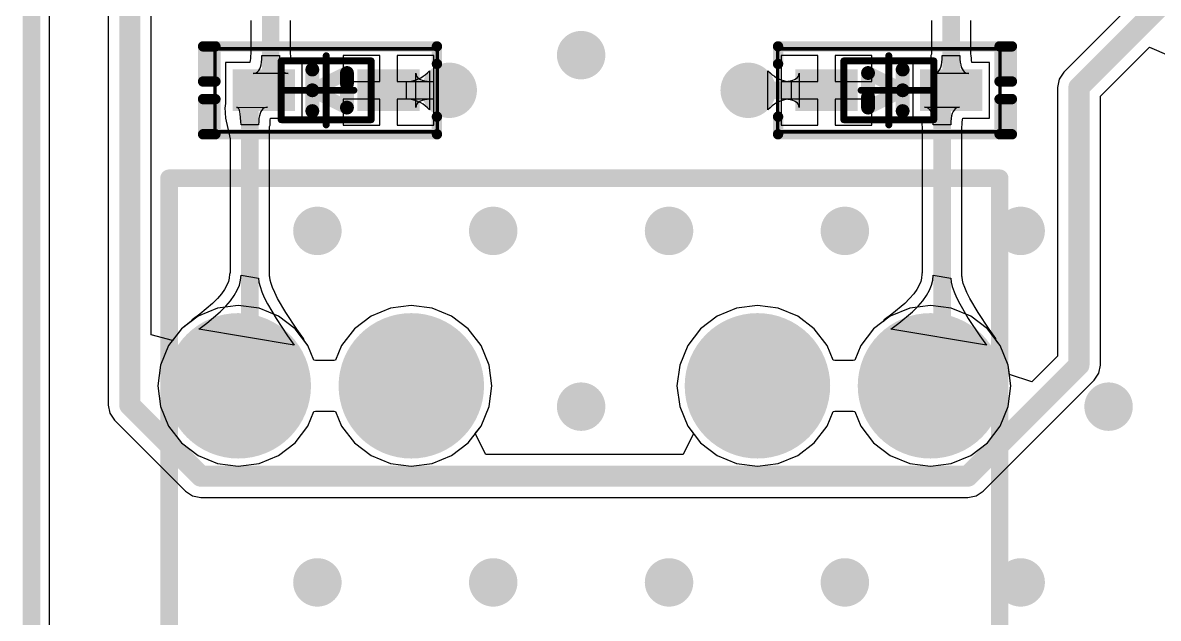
# Model space of a CAD drawing. Header units: millimetres. Extents: x 5.78 to 6.87, y 0.85 to 2.46.
# Drawn here: x 5.782 to 6.428, y 1.18 to 1.518 of the extents above; entities that cross this region are included whole.
import ezdxf

# ---------------------------------------------------------------- set-up
doc = ezdxf.new("R2010")
doc.units = ezdxf.units.MM
doc.header["$MEASUREMENT"] = 0
for name, color, linetype in [('BottomLayer', 5, 'Continuous'), ('BottomSolder', 6, 'Continuous'), ('Mechanical1', 6, 'Continuous'), ('Mechanical13', 56, 'Continuous'), ('Mechanical15', 56, 'Continuous'), ('MultiLayer', 9, 'Continuous'), ('PadHoleLayer', 156, 'Continuous'), ('TopLayer', 1, 'Continuous'), ('TopOverlay', 2, 'Continuous'), ('TopPaste', 8, 'Continuous'), ('TopSolder', 216, 'Continuous'), ('ViaHoleLayer', 16, 'Continuous')]:
    doc.layers.add(name, color=color, linetype=linetype)

# ---------------------------------------------------------------- blocks, each defined once
blk = doc.blocks.new('7EF2B92C_0FC9_4C85_B662_5CEC65BFCCC4_44')
at = {"layer": 'BottomLayer', "const_width": 0.03937}
for points in [[(0.17717, 0.19685, 1), (0.21654, 0.19685, 1)], [(0.17717, 0.09843, 1), (0.21654, 0.09843, 1)], [(-0.01969, 0, 1), (0.01969, 0, 1)], [(0.17717, -0.09843, 1), (0.21654, -0.09843, 1)], [(0.17717, -0.19685, 1), (0.21654, -0.19685, 1)]]:
    blk.add_lwpolyline(points, format="xyb", close=True, dxfattribs=at)
at = {"layer": 'BottomSolder'}
for points, const_width in [([(0.17617, 0.19685, 1), (0.21754, 0.19685, 1)], 0.04137), ([(-0.001, 0.19685, 1), (0.001, 0.19685, 1)], 0.002), ([(0.17617, 0.09843, 1), (0.21754, 0.09843, 1)], 0.04137), ([(-0.02068, 0, 1), (0.02068, 0, 1)], 0.04137), ([(0.17617, -0.09843, 1), (0.21754, -0.09843, 1)], 0.04137), ([(0.17617, -0.19685, 1), (0.21754, -0.19685, 1)], 0.04137), ([(-0.001, -0.19685, 1), (0.001, -0.19685, 1)], 0.002)]:
    blk.add_lwpolyline(points, format="xyb", close=True, dxfattribs=dict(at, const_width=const_width))
at = {"layer": 'Mechanical15', "const_width": 0.00394}
for points in [[(0, 0.01969), (0, -0.01969)], [(-0.01969, 0), (0.01969, 0)]]:
    blk.add_lwpolyline(points, dxfattribs=at)
at = {"layer": 'Mechanical15', "const_width": 0.00197}
for points in [[(-0.00098, 0.01969, 1), (0.00098, 0.01969, 1)], [(-0.02067, 0, 1), (-0.0187, 0, 1)], [(0.0187, 0, 1), (0.02067, 0, 1)], [(-0.00098, -0.01969, 1), (0.00098, -0.01969, 1)]]:
    blk.add_lwpolyline(points, format="xyb", close=True, dxfattribs=at)
at = {"layer": 'MultiLayer', "const_width": 0.03937}
for points in [[(0.17717, 0.19685, 1), (0.21654, 0.19685, 1)], [(0.17717, 0.09843, 1), (0.21654, 0.09843, 1)], [(-0.01969, 0, 1), (0.01969, 0, 1)], [(0.17717, -0.09843, 1), (0.21654, -0.09843, 1)], [(0.17717, -0.19685, 1), (0.21654, -0.19685, 1)]]:
    blk.add_lwpolyline(points, format="xyb", close=True, dxfattribs=at)
at = {"layer": 'PadHoleLayer'}
for points, const_width in [([(-0.01476, 0.19685, 1), (0.01476, 0.19685, 1)], 0.02953), ([(0.18504, 0.19685, 1), (0.20866, 0.19685, 1)], 0.02362), ([(0.18504, 0.09843, 1), (0.20866, 0.09843, 1)], 0.02362), ([(-0.01181, 0, 1), (0.01181, 0, 1)], 0.02362), ([(0.18504, -0.09843, 1), (0.20866, -0.09843, 1)], 0.02362), ([(-0.01476, -0.19685, 1), (0.01476, -0.19685, 1)], 0.02953), ([(0.18504, -0.19685, 1), (0.20866, -0.19685, 1)], 0.02362)]:
    blk.add_lwpolyline(points, format="xyb", close=True, dxfattribs=dict(at, const_width=const_width))
at = {"layer": 'TopLayer', "const_width": 0.03937}
for points in [[(0.17717, 0.19685, 1), (0.21654, 0.19685, 1)], [(0.17717, 0.09843, 1), (0.21654, 0.09843, 1)], [(-0.01969, 0, 1), (0.01969, 0, 1)], [(0.17717, -0.09843, 1), (0.21654, -0.09843, 1)], [(0.17717, -0.19685, 1), (0.21654, -0.19685, 1)]]:
    blk.add_lwpolyline(points, format="xyb", close=True, dxfattribs=at)
at = {"layer": 'TopOverlay', "const_width": 0.01}
for points in [[(-0.11811, 0.23622), (0.31496, 0.23622)], [(-0.11811, 0.23622), (-0.11811, -0.23622)], [(0.31496, 0.23622), (0.31496, -0.23622)], [(-0.25591, 0.1378), (-0.25591, -0.1378)], [(-0.25591, 0.1378), (-0.11811, 0.1378)], [(-0.25591, -0.1378), (-0.11811, -0.1378)], [(-0.11811, -0.1378), (-0.11811, -0.23622)], [(-0.11811, -0.23622), (0.31496, -0.23622)]]:
    blk.add_lwpolyline(points, dxfattribs=at)
at = {"layer": 'TopOverlay', "const_width": 0.005}
for points in [[(-0.12061, 0.23622, 1), (-0.11561, 0.23622, 1)], [(-0.12061, 0.23622, 1), (-0.11561, 0.23622, 1)], [(0.31246, 0.23622, 1), (0.31746, 0.23622, 1)], [(0.31246, 0.23622, 1), (0.31746, 0.23622, 1)], [(-0.25841, 0.1378, 1), (-0.25341, 0.1378, 1)], [(-0.25841, 0.1378, 1), (-0.25341, 0.1378, 1)], [(-0.12061, 0.1378, 1), (-0.11561, 0.1378, 1)], [(-0.25841, -0.1378, 1), (-0.25341, -0.1378, 1)], [(-0.25841, -0.1378, 1), (-0.25341, -0.1378, 1)], [(-0.12061, -0.1378, 1), (-0.11561, -0.1378, 1)], [(-0.12061, -0.1378, 1), (-0.11561, -0.1378, 1)], [(-0.12061, -0.23622, 1), (-0.11561, -0.23622, 1)], [(-0.12061, -0.23622, 1), (-0.11561, -0.23622, 1)], [(-0.12061, -0.23622, 1), (-0.11561, -0.23622, 1)], [(0.31246, -0.23622, 1), (0.31746, -0.23622, 1)], [(0.31246, -0.23622, 1), (0.31746, -0.23622, 1)]]:
    blk.add_lwpolyline(points, format="xyb", close=True, dxfattribs=at)
at = {"layer": 'TopSolder'}
for points, const_width in [([(0.17617, 0.19685, 1), (0.21754, 0.19685, 1)], 0.04137), ([(-0.001, 0.19685, 1), (0.001, 0.19685, 1)], 0.002), ([(0.17617, 0.09843, 1), (0.21754, 0.09843, 1)], 0.04137), ([(-0.02068, 0, 1), (0.02068, 0, 1)], 0.04137), ([(0.17617, -0.09843, 1), (0.21754, -0.09843, 1)], 0.04137), ([(0.17617, -0.19685, 1), (0.21754, -0.19685, 1)], 0.04137), ([(-0.001, -0.19685, 1), (0.001, -0.19685, 1)], 0.002)]:
    blk.add_lwpolyline(points, format="xyb", close=True, dxfattribs=dict(at, const_width=const_width))
blk = doc.blocks.new('SOD523F_75')
at = {"layer": 'Mechanical13', "const_width": 0.00394}
for points in [[(0.02559, 0.01673), (-0.02559, 0.01673)], [(-0.02559, 0.01673), (-0.02559, -0.01673)], [(0.02559, 0.01673), (0.02559, -0.01673)], [(0.02559, -0.01673), (-0.02559, -0.01673)]]:
    blk.add_lwpolyline(points, dxfattribs=at)
at = {"layer": 'Mechanical13', "const_width": 0.00197}
for points in [[(-0.02657, 0.01673, 1), (-0.02461, 0.01673, 1)], [(-0.02657, 0.01673, 1), (-0.02461, 0.01673, 1)], [(0.02461, 0.01673, 1), (0.02657, 0.01673, 1)], [(0.02461, 0.01673, 1), (0.02657, 0.01673, 1)], [(-0.02657, -0.01673, 1), (-0.02461, -0.01673, 1)], [(-0.02657, -0.01673, 1), (-0.02461, -0.01673, 1)], [(0.02461, -0.01673, 1), (0.02657, -0.01673, 1)], [(0.02461, -0.01673, 1), (0.02657, -0.01673, 1)]]:
    blk.add_lwpolyline(points, format="xyb", close=True, dxfattribs=at)
at = {"layer": 'Mechanical15'}
for points, const_width in [([(0.06323, 0.02362), (-0.06323, 0.02362)], 0.00197), ([(-0.06323, 0.02362), (-0.06323, -0.02362)], 0.00197), ([(0, 0.01968), (0, -0.01969)], 0.00394), ([(0.06323, 0.02362), (0.06323, -0.02362)], 0.00197), ([(0.02362, 0), (-0.01575, 0)], 0.00394), ([(0.06323, -0.02362), (-0.06323, -0.02362)], 0.00197)]:
    blk.add_lwpolyline(points, dxfattribs=dict(at, const_width=const_width))
for points, const_width in [([(-0.06372, 0.02362, 1), (-0.06274, 0.02362, 1)], 0.000984), ([(-0.06372, 0.02362, 1), (-0.06274, 0.02362, 1)], 0.000984), ([(-0.00098, 0.01968, 1), (0.00098, 0.01968, 1)], 0.00197), ([(0.06274, 0.02362, 1), (0.06372, 0.02362, 1)], 0.000984), ([(0.06274, 0.02362, 1), (0.06372, 0.02362, 1)], 0.000984), ([(-0.01673, 0, 1), (-0.01476, 0, 1)], 0.00197), ([(0.02264, 0, 1), (0.02461, 0, 1)], 0.00197), ([(-0.00098, -0.01969, 1), (0.00098, -0.01969, 1)], 0.00197), ([(-0.06372, -0.02362, 1), (-0.06274, -0.02362, 1)], 0.000984), ([(-0.06372, -0.02362, 1), (-0.06274, -0.02362, 1)], 0.000984), ([(0.06274, -0.02362, 1), (0.06372, -0.02362, 1)], 0.000984), ([(0.06274, -0.02362, 1), (0.06372, -0.02362, 1)], 0.000984)]:
    blk.add_lwpolyline(points, format="xyb", close=True, dxfattribs=dict(at, const_width=const_width))
at = {"layer": 'TopLayer'}
for points in [[(-0.01969, -0.00984), (-0.01969, 0.00984), (-0.05118, -0.00984), (-0.05118, 0.00984)], [(0.05118, -0.00984), (0.05118, 0.00984), (0.01969, -0.00984), (0.01969, 0.00984)]]:
    blk.add_solid(points, dxfattribs=at)
at = {"layer": 'TopOverlay'}
for points, const_width in [([(-0.06299, 0.025), (-0.06299, 0.015)], 0.00591), ([(0.065, 0.025), (-0.06299, 0.025)], 0.00591), ([(0.06299, 0.025), (0.06299, 0.005)], 0.00591), ([(0.07, 0.025), (0.06299, 0.025)], 0.00591), ([(0.07, 0.025), (0.07, 0.005)], 0.00591), ([(0.00787, 0), (-0.01181, 0.00984)], 0.00787), ([(-0.01181, 0.00984), (-0.01181, -0.00394)], 0.00787), ([(0.00787, 0.01181), (0.00787, -0.01181)], 0.00787), ([(0.07, 0.005), (0.06299, 0.005)], 0.00591), ([(0.00787, 0), (-0.01181, -0.00984)], 0.00787), ([(-0.01181, -0.00394), (-0.01181, -0.00984)], 0.00787), ([(0.07, -0.005), (0.06299, -0.005)], 0.00591), ([(0.06299, -0.005), (0.06299, -0.025)], 0.00591), ([(0.07, -0.005), (0.07, -0.025)], 0.00591), ([(-0.06299, -0.015), (-0.06299, -0.025)], 0.00591), ([(0.065, -0.025), (-0.06299, -0.025)], 0.00591), ([(0.07, -0.025), (0.06299, -0.025)], 0.00591)]:
    blk.add_lwpolyline(points, dxfattribs=dict(at, const_width=const_width))
for points, const_width in [([(-0.06447, 0.025, 1), (-0.06152, 0.025, 1)], 0.00295), ([(-0.06447, 0.025, 1), (-0.06152, 0.025, 1)], 0.00295), ([(0.06152, 0.025, 1), (0.06447, 0.025, 1)], 0.00295), ([(0.06152, 0.025, 1), (0.06447, 0.025, 1)], 0.00295), ([(0.06352, 0.025, 1), (0.06648, 0.025, 1)], 0.00295), ([(0.06852, 0.025, 1), (0.07148, 0.025, 1)], 0.00295), ([(0.06852, 0.025, 1), (0.07148, 0.025, 1)], 0.00295), ([(-0.06447, 0.015, 1), (-0.06152, 0.015, 1)], 0.00295), ([(-0.01378, 0.00984, 1), (-0.00984, 0.00984, 1)], 0.00394), ([(-0.01378, 0.00984, 1), (-0.00984, 0.00984, 1)], 0.00394), ([(0.00591, 0.01181, 1), (0.00984, 0.01181, 1)], 0.00394), ([(0.06152, 0.005, 1), (0.06447, 0.005, 1)], 0.00295), ([(0.06152, 0.005, 1), (0.06447, 0.005, 1)], 0.00295), ([(0.06852, 0.005, 1), (0.07148, 0.005, 1)], 0.00295), ([(0.06852, 0.005, 1), (0.07148, 0.005, 1)], 0.00295), ([(0.00591, 0, 1), (0.00984, 0, 1)], 0.00394), ([(0.00591, 0, 1), (0.00984, 0, 1)], 0.00394), ([(-0.01378, -0.00394, 1), (-0.00984, -0.00394, 1)], 0.00394), ([(-0.01378, -0.00394, 1), (-0.00984, -0.00394, 1)], 0.00394), ([(-0.01378, -0.00984, 1), (-0.00984, -0.00984, 1)], 0.00394), ([(-0.01378, -0.00984, 1), (-0.00984, -0.00984, 1)], 0.00394), ([(0.06152, -0.005, 1), (0.06447, -0.005, 1)], 0.00295), ([(0.06152, -0.005, 1), (0.06447, -0.005, 1)], 0.00295), ([(0.06852, -0.005, 1), (0.07148, -0.005, 1)], 0.00295), ([(0.06852, -0.005, 1), (0.07148, -0.005, 1)], 0.00295), ([(-0.06447, -0.015, 1), (-0.06152, -0.015, 1)], 0.00295), ([(0.00591, -0.01181, 1), (0.00984, -0.01181, 1)], 0.00394), ([(-0.06447, -0.025, 1), (-0.06152, -0.025, 1)], 0.00295), ([(-0.06447, -0.025, 1), (-0.06152, -0.025, 1)], 0.00295), ([(0.06152, -0.025, 1), (0.06447, -0.025, 1)], 0.00295), ([(0.06152, -0.025, 1), (0.06447, -0.025, 1)], 0.00295), ([(0.06352, -0.025, 1), (0.06648, -0.025, 1)], 0.00295), ([(0.06852, -0.025, 1), (0.07148, -0.025, 1)], 0.00295), ([(0.06852, -0.025, 1), (0.07148, -0.025, 1)], 0.00295)]:
    blk.add_lwpolyline(points, format="xyb", close=True, dxfattribs=dict(at, const_width=const_width))
for points in [[(0.06299, 0.005), (0.07, 0.005), (0.06299, 0.025), (0.07, 0.025)], [(0.06299, -0.02362), (0.07087, -0.02362), (0.06299, -0.005), (0.07087, -0.005)]]:
    blk.add_solid(points, dxfattribs=at)
at = {"layer": 'TopPaste'}
for points in [[(-0.01969, -0.00984), (-0.01969, 0.00984), (-0.05118, -0.00984), (-0.05118, 0.00984)], [(0.05118, -0.00984), (0.05118, 0.00984), (0.01969, -0.00984), (0.01969, 0.00984)]]:
    blk.add_solid(points, dxfattribs=at)
at = {"layer": 'TopSolder'}
for points in [[(-0.01769, -0.01184), (-0.01769, 0.01184), (-0.05318, -0.01184), (-0.05318, 0.01184)], [(0.05318, -0.01184), (0.05318, 0.01184), (0.01769, -0.01184), (0.01769, 0.01184)]]:
    blk.add_solid(points, dxfattribs=at)
blk = doc.blocks.new('SOD523F_76')
at = {"layer": 'Mechanical13', "const_width": 0.00394}
for points in [[(-0.02559, 0.01673), (0.02559, 0.01673)], [(-0.02559, -0.01673), (-0.02559, 0.01673)], [(0.02559, -0.01673), (0.02559, 0.01673)], [(-0.02559, -0.01673), (0.02559, -0.01673)]]:
    blk.add_lwpolyline(points, dxfattribs=at)
at = {"layer": 'Mechanical13', "const_width": 0.00197}
for points in [[(-0.02657, 0.01673, 1), (-0.02461, 0.01673, 1)], [(-0.02657, 0.01673, 1), (-0.02461, 0.01673, 1)], [(0.02461, 0.01673, 1), (0.02657, 0.01673, 1)], [(0.02461, 0.01673, 1), (0.02657, 0.01673, 1)], [(-0.02657, -0.01673, 1), (-0.02461, -0.01673, 1)], [(-0.02657, -0.01673, 1), (-0.02461, -0.01673, 1)], [(0.02461, -0.01673, 1), (0.02657, -0.01673, 1)], [(0.02461, -0.01673, 1), (0.02657, -0.01673, 1)]]:
    blk.add_lwpolyline(points, format="xyb", close=True, dxfattribs=at)
at = {"layer": 'Mechanical15'}
for points, const_width in [([(-0.06323, 0.02362), (0.06323, 0.02362)], 0.00197), ([(-0.06323, -0.02362), (-0.06323, 0.02362)], 0.00197), ([(0, -0.01968), (0, 0.01969)], 0.00394), ([(0.06323, -0.02362), (0.06323, 0.02362)], 0.00197), ([(-0.01575, 0), (0.02362, 0)], 0.00394), ([(-0.06323, -0.02362), (0.06323, -0.02362)], 0.00197)]:
    blk.add_lwpolyline(points, dxfattribs=dict(at, const_width=const_width))
for points, const_width in [([(-0.06372, 0.02362, 1), (-0.06274, 0.02362, 1)], 0.000984), ([(-0.06372, 0.02362, 1), (-0.06274, 0.02362, 1)], 0.000984), ([(-0.00098, 0.01969, 1), (0.00098, 0.01969, 1)], 0.00197), ([(0.06274, 0.02362, 1), (0.06372, 0.02362, 1)], 0.000984), ([(0.06274, 0.02362, 1), (0.06372, 0.02362, 1)], 0.000984), ([(-0.01673, 0, 1), (-0.01476, 0, 1)], 0.00197), ([(0.02264, 0, 1), (0.02461, 0, 1)], 0.00197), ([(-0.00098, -0.01968, 1), (0.00098, -0.01968, 1)], 0.00197), ([(-0.06372, -0.02362, 1), (-0.06274, -0.02362, 1)], 0.000984), ([(-0.06372, -0.02362, 1), (-0.06274, -0.02362, 1)], 0.000984), ([(0.06274, -0.02362, 1), (0.06372, -0.02362, 1)], 0.000984), ([(0.06274, -0.02362, 1), (0.06372, -0.02362, 1)], 0.000984)]:
    blk.add_lwpolyline(points, format="xyb", close=True, dxfattribs=dict(at, const_width=const_width))
at = {"layer": 'TopLayer'}
for points in [[(-0.01969, -0.00984), (-0.01969, 0.00984), (-0.05118, -0.00984), (-0.05118, 0.00984)], [(0.05118, -0.00984), (0.05118, 0.00984), (0.01969, -0.00984), (0.01969, 0.00984)]]:
    blk.add_solid(points, dxfattribs=at)
at = {"layer": 'TopOverlay'}
for points, const_width in [([(-0.06299, 0.015), (-0.06299, 0.025)], 0.00591), ([(-0.06299, 0.025), (0.065, 0.025)], 0.00591), ([(0.06299, 0.005), (0.06299, 0.025)], 0.00591), ([(0.06299, 0.025), (0.07, 0.025)], 0.00591), ([(0.07, 0.005), (0.07, 0.025)], 0.00591), ([(-0.01181, 0.00984), (0.00787, 0)], 0.00787), ([(-0.01181, -0.00394), (-0.01181, 0.00984)], 0.00787), ([(0.00787, -0.01181), (0.00787, 0.01181)], 0.00787), ([(0.06299, 0.005), (0.07, 0.005)], 0.00591), ([(-0.01181, -0.00984), (0.00787, 0)], 0.00787), ([(-0.01181, -0.00984), (-0.01181, -0.00394)], 0.00787), ([(0.06299, -0.005), (0.07, -0.005)], 0.00591), ([(0.06299, -0.025), (0.06299, -0.005)], 0.00591), ([(0.07, -0.025), (0.07, -0.005)], 0.00591), ([(-0.06299, -0.025), (-0.06299, -0.015)], 0.00591), ([(-0.06299, -0.025), (0.065, -0.025)], 0.00591), ([(0.06299, -0.025), (0.07, -0.025)], 0.00591)]:
    blk.add_lwpolyline(points, dxfattribs=dict(at, const_width=const_width))
for points, const_width in [([(-0.06447, 0.025, 1), (-0.06152, 0.025, 1)], 0.00295), ([(-0.06447, 0.025, 1), (-0.06152, 0.025, 1)], 0.00295), ([(0.06152, 0.025, 1), (0.06447, 0.025, 1)], 0.00295), ([(0.06152, 0.025, 1), (0.06447, 0.025, 1)], 0.00295), ([(0.06352, 0.025, 1), (0.06648, 0.025, 1)], 0.00295), ([(0.06852, 0.025, 1), (0.07148, 0.025, 1)], 0.00295), ([(0.06852, 0.025, 1), (0.07148, 0.025, 1)], 0.00295), ([(-0.06447, 0.015, 1), (-0.06152, 0.015, 1)], 0.00295), ([(-0.01378, 0.00984, 1), (-0.00984, 0.00984, 1)], 0.00394), ([(-0.01378, 0.00984, 1), (-0.00984, 0.00984, 1)], 0.00394), ([(0.00591, 0.01181, 1), (0.00984, 0.01181, 1)], 0.00394), ([(0.06152, 0.005, 1), (0.06447, 0.005, 1)], 0.00295), ([(0.06152, 0.005, 1), (0.06447, 0.005, 1)], 0.00295), ([(0.06852, 0.005, 1), (0.07148, 0.005, 1)], 0.00295), ([(0.06852, 0.005, 1), (0.07148, 0.005, 1)], 0.00295), ([(-0.01378, -0.00394, 1), (-0.00984, -0.00394, 1)], 0.00394), ([(-0.01378, -0.00394, 1), (-0.00984, -0.00394, 1)], 0.00394), ([(0.00591, 0, 1), (0.00984, 0, 1)], 0.00394), ([(0.00591, 0, 1), (0.00984, 0, 1)], 0.00394), ([(-0.01378, -0.00984, 1), (-0.00984, -0.00984, 1)], 0.00394), ([(-0.01378, -0.00984, 1), (-0.00984, -0.00984, 1)], 0.00394), ([(0.06152, -0.005, 1), (0.06447, -0.005, 1)], 0.00295), ([(0.06152, -0.005, 1), (0.06447, -0.005, 1)], 0.00295), ([(0.06852, -0.005, 1), (0.07148, -0.005, 1)], 0.00295), ([(0.06852, -0.005, 1), (0.07148, -0.005, 1)], 0.00295), ([(-0.06447, -0.015, 1), (-0.06152, -0.015, 1)], 0.00295), ([(0.00591, -0.01181, 1), (0.00984, -0.01181, 1)], 0.00394), ([(-0.06447, -0.025, 1), (-0.06152, -0.025, 1)], 0.00295), ([(-0.06447, -0.025, 1), (-0.06152, -0.025, 1)], 0.00295), ([(0.06152, -0.025, 1), (0.06447, -0.025, 1)], 0.00295), ([(0.06152, -0.025, 1), (0.06447, -0.025, 1)], 0.00295), ([(0.06352, -0.025, 1), (0.06648, -0.025, 1)], 0.00295), ([(0.06852, -0.025, 1), (0.07148, -0.025, 1)], 0.00295), ([(0.06852, -0.025, 1), (0.07148, -0.025, 1)], 0.00295)]:
    blk.add_lwpolyline(points, format="xyb", close=True, dxfattribs=dict(at, const_width=const_width))
for points in [[(0.06299, 0.005), (0.07, 0.005), (0.06299, 0.025), (0.07, 0.025)], [(0.06299, -0.02362), (0.07087, -0.02362), (0.06299, -0.005), (0.07087, -0.005)]]:
    blk.add_solid(points, dxfattribs=at)
at = {"layer": 'TopPaste'}
for points in [[(-0.01969, -0.00984), (-0.01969, 0.00984), (-0.05118, -0.00984), (-0.05118, 0.00984)], [(0.05118, -0.00984), (0.05118, 0.00984), (0.01969, -0.00984), (0.01969, 0.00984)]]:
    blk.add_solid(points, dxfattribs=at)
at = {"layer": 'TopSolder'}
for points in [[(-0.01769, -0.01184), (-0.01769, 0.01184), (-0.05318, -0.01184), (-0.05318, 0.01184)], [(0.05318, -0.01184), (0.05318, 0.01184), (0.01769, -0.01184), (0.01769, 0.01184)]]:
    blk.add_solid(points, dxfattribs=at)

msp = doc.modelspace()

# ---------------------------------------------------------------- linework, layer by layer
at = {"layer": 'BottomLayer'}
for p, q in [((5.7976, 1.03382), (5.7976, 2.43075)), ((5.905, 1.35761), (5.89316, 1.35605)), ((5.91684, 1.35605), (5.905, 1.35761)), ((6.00343, 1.35761), (5.99158, 1.35605)), ((6.01527, 1.35605), (6.00343, 1.35761)), ((6.20028, 1.35761), (6.18843, 1.35605)), ((6.21212, 1.35605), (6.20028, 1.35761)), ((6.2987, 1.35761), (6.28686, 1.35605)), ((6.31054, 1.35605), (6.2987, 1.35761)), ((5.88212, 1.35148), (5.87264, 1.34421)), ((5.89316, 1.35605), (5.88212, 1.35148)), ((5.92788, 1.35148), (5.91684, 1.35605)), ((5.93736, 1.34421), (5.92788, 1.35148)), ((5.98054, 1.35148), (5.97107, 1.34421)), ((5.99158, 1.35605), (5.98054, 1.35148)), ((6.02631, 1.35148), (6.01527, 1.35605)), ((6.03578, 1.34421), (6.02631, 1.35148)), ((6.17739, 1.35148), (6.16792, 1.34421)), ((6.18843, 1.35605), (6.17739, 1.35148)), ((6.22316, 1.35148), (6.21212, 1.35605)), ((6.23263, 1.34421), (6.22316, 1.35148)), ((6.27582, 1.35148), (6.26634, 1.34421)), ((6.28686, 1.35605), (6.27582, 1.35148)), ((6.32158, 1.35148), (6.31054, 1.35605)), ((6.33106, 1.34421), (6.32158, 1.35148)), ((5.87264, 1.34421), (5.86537, 1.33473)), ((5.94463, 1.33473), (5.93736, 1.34421)), ((5.97107, 1.34421), (5.96379, 1.33473)), ((6.04306, 1.33473), (6.03578, 1.34421)), ((6.16792, 1.34421), (6.16064, 1.33473)), ((6.23991, 1.33473), (6.23263, 1.34421)), ((6.26634, 1.34421), (6.25907, 1.33473)), ((6.33833, 1.33473), (6.33106, 1.34421)), ((5.86537, 1.33473), (5.8608, 1.32369)), ((5.94804, 1.3265), (5.94463, 1.33473)), ((5.96379, 1.33473), (5.96038, 1.3265)), ((6.04763, 1.32369), (6.04306, 1.33473)), ((6.16064, 1.33473), (6.15607, 1.32369)), ((6.24332, 1.3265), (6.23991, 1.33473)), ((6.25907, 1.33473), (6.25566, 1.3265)), ((6.3429, 1.32369), (6.33833, 1.33473)), ((5.94896, 1.32627), (5.94804, 1.3265)), ((5.95946, 1.32627), (5.94896, 1.32627)), ((5.96038, 1.3265), (5.95946, 1.32627)), ((6.24424, 1.32627), (6.24332, 1.3265)), ((6.25474, 1.32627), (6.24424, 1.32627)), ((6.25566, 1.3265), (6.25474, 1.32627)), ((5.8608, 1.32369), (5.85924, 1.31185)), ((6.04919, 1.31185), (6.04763, 1.32369)), ((6.15607, 1.32369), (6.15451, 1.31185)), ((6.34446, 1.31185), (6.3429, 1.32369)), ((5.85924, 1.31185), (5.8608, 1.30001)), ((6.04763, 1.30001), (6.04919, 1.31185)), ((6.15451, 1.31185), (6.15607, 1.30001)), ((6.3429, 1.30001), (6.34446, 1.31185)), ((5.8608, 1.30001), (5.86537, 1.28897)), ((6.04306, 1.28897), (6.04763, 1.30001)), ((6.15607, 1.30001), (6.16064, 1.28897)), ((6.33833, 1.28897), (6.3429, 1.30001)), ((5.94463, 1.28897), (5.94804, 1.2972)), ((5.94804, 1.2972), (5.94896, 1.29743)), ((5.94896, 1.29743), (5.95946, 1.29743)), ((5.95946, 1.29743), (5.96038, 1.2972)), ((5.96038, 1.2972), (5.96379, 1.28897)), ((6.23991, 1.28897), (6.24332, 1.2972)), ((6.24332, 1.2972), (6.24424, 1.29743)), ((6.24424, 1.29743), (6.25474, 1.29743)), ((6.25474, 1.29743), (6.25566, 1.2972)), ((6.25566, 1.2972), (6.25907, 1.28897)), ((5.86537, 1.28897), (5.87264, 1.27949)), ((5.93736, 1.27949), (5.94463, 1.28897)), ((5.96379, 1.28897), (5.97107, 1.27949)), ((6.03578, 1.27949), (6.04306, 1.28897)), ((6.16064, 1.28897), (6.16792, 1.27949)), ((6.23263, 1.27949), (6.23991, 1.28897)), ((6.25907, 1.28897), (6.26634, 1.27949)), ((6.33106, 1.27949), (6.33833, 1.28897)), ((5.87264, 1.27949), (5.88212, 1.27222)), ((5.92788, 1.27222), (5.93736, 1.27949)), ((5.97107, 1.27949), (5.98054, 1.27222)), ((6.02631, 1.27222), (6.03578, 1.27949)), ((6.16792, 1.27949), (6.17739, 1.27222)), ((6.22316, 1.27222), (6.23263, 1.27949)), ((6.26634, 1.27949), (6.27582, 1.27222)), ((6.32158, 1.27222), (6.33106, 1.27949)), ((5.88212, 1.27222), (5.89316, 1.26765)), ((5.89316, 1.26765), (5.905, 1.26609)), ((5.905, 1.26609), (5.91684, 1.26765)), ((5.91684, 1.26765), (5.92788, 1.27222)), ((5.98054, 1.27222), (5.99158, 1.26765)), ((5.99158, 1.26765), (6.00343, 1.26609)), ((6.00343, 1.26609), (6.01527, 1.26765)), ((6.01527, 1.26765), (6.02631, 1.27222)), ((6.17739, 1.27222), (6.18843, 1.26765)), ((6.18843, 1.26765), (6.20028, 1.26609)), ((6.20028, 1.26609), (6.21212, 1.26765)), ((6.21212, 1.26765), (6.22316, 1.27222)), ((6.27582, 1.27222), (6.28686, 1.26765)), ((6.28686, 1.26765), (6.2987, 1.26609)), ((6.2987, 1.26609), (6.31054, 1.26765)), ((6.31054, 1.26765), (6.32158, 1.27222))]:
    msp.add_line(p, q, dxfattribs=at)
for points, const_width in [([(6.09311, 1.5, 1), (6.10689, 1.5, 1)], 0.01378), ([(6.01713, 1.48, 1), (6.03287, 1.48, 1)], 0.01575), ([(6.18713, 1.48, 1), (6.20287, 1.48, 1)], 0.01575), ([(5.94311, 1.4, 1), (5.95689, 1.4, 1)], 0.01378), ([(6.04311, 1.4, 1), (6.05689, 1.4, 1)], 0.01378), ([(6.14311, 1.4, 1), (6.15689, 1.4, 1)], 0.01378), ([(6.24311, 1.4, 1), (6.25689, 1.4, 1)], 0.01378), ([(6.34311, 1.4, 1), (6.35689, 1.4, 1)], 0.01378), ([(6.09311, 1.3, 1), (6.10689, 1.3, 1)], 0.01378), ([(6.39311, 1.3, 1), (6.40689, 1.3, 1)], 0.01378), ([(5.94311, 1.2, 1), (5.95689, 1.2, 1)], 0.01378), ([(6.04311, 1.2, 1), (6.05689, 1.2, 1)], 0.01378), ([(6.14311, 1.2, 1), (6.15689, 1.2, 1)], 0.01378), ([(6.24311, 1.2, 1), (6.25689, 1.2, 1)], 0.01378), ([(6.34311, 1.2, 1), (6.35689, 1.2, 1)], 0.01378)]:
    msp.add_lwpolyline(points, format="xyb", close=True, dxfattribs=dict(at, const_width=const_width))
at = {"layer": 'Mechanical1', "const_width": 0.01}
msp.add_lwpolyline([(5.7874, 1.02362), (5.7874, 2.44094)], dxfattribs=at)
at = {"layer": 'MultiLayer'}
for points, const_width in [([(6.09311, 1.5, 1), (6.10689, 1.5, 1)], 0.01378), ([(6.01713, 1.48, 1), (6.03287, 1.48, 1)], 0.01575), ([(6.18713, 1.48, 1), (6.20287, 1.48, 1)], 0.01575), ([(5.94311, 1.4, 1), (5.95689, 1.4, 1)], 0.01378), ([(6.04311, 1.4, 1), (6.05689, 1.4, 1)], 0.01378), ([(6.14311, 1.4, 1), (6.15689, 1.4, 1)], 0.01378), ([(6.24311, 1.4, 1), (6.25689, 1.4, 1)], 0.01378), ([(6.34311, 1.4, 1), (6.35689, 1.4, 1)], 0.01378), ([(6.09311, 1.3, 1), (6.10689, 1.3, 1)], 0.01378), ([(6.39311, 1.3, 1), (6.40689, 1.3, 1)], 0.01378), ([(5.94311, 1.2, 1), (5.95689, 1.2, 1)], 0.01378), ([(6.04311, 1.2, 1), (6.05689, 1.2, 1)], 0.01378), ([(6.14311, 1.2, 1), (6.15689, 1.2, 1)], 0.01378), ([(6.24311, 1.2, 1), (6.25689, 1.2, 1)], 0.01378), ([(6.34311, 1.2, 1), (6.35689, 1.2, 1)], 0.01378)]:
    msp.add_lwpolyline(points, format="xyb", close=True, dxfattribs=dict(at, const_width=const_width))
at = {"layer": 'TopLayer'}
for p, q in [((5.7976, 1.03382), (5.7976, 2.43075)), ((5.83108, 1.81686), (5.83108, 1.30089)), ((5.85555, 1.34092), (5.85555, 1.76571)), ((6.42704, 1.54289), (6.3745, 1.49034)), ((5.91221, 1.51964), (5.91221, 1.50051)), ((5.93464, 1.50051), (5.93464, 1.51964)), ((6.29922, 1.51964), (6.29922, 1.50051)), ((6.32165, 1.50051), (6.32165, 1.51967)), ((5.91193, 1.49989), (5.91189, 1.49817)), ((5.91221, 1.50051), (5.91193, 1.49989)), ((5.91838, 1.4978), (5.91843, 1.49972)), ((5.91843, 1.49972), (5.92843, 1.49972)), ((5.92843, 1.49972), (5.92848, 1.4978)), ((5.93492, 1.49989), (5.93464, 1.50051)), ((5.93496, 1.49817), (5.93492, 1.49989)), ((5.98543, 1.49984), (5.96469, 1.49984)), ((5.96469, 1.49984), (5.96469, 1.485)), ((5.98543, 1.485), (5.98543, 1.49984)), ((6.01618, 1.49984), (5.99543, 1.49984)), ((5.99543, 1.49984), (5.99543, 1.485)), ((6.01618, 1.485), (6.01618, 1.49984)), ((6.23457, 1.49984), (6.21382, 1.49984)), ((6.21382, 1.49984), (6.21382, 1.485)), ((6.23457, 1.485), (6.23457, 1.49984)), ((6.26531, 1.49984), (6.24457, 1.49984)), ((6.24457, 1.49984), (6.24457, 1.485)), ((6.26531, 1.485), (6.26531, 1.49984)), ((6.29894, 1.49989), (6.2989, 1.49817)), ((6.29922, 1.50051), (6.29894, 1.49989)), ((6.30538, 1.4978), (6.30543, 1.49972)), ((6.30543, 1.49972), (6.31543, 1.49972)), ((6.31543, 1.49972), (6.31548, 1.4978)), ((6.32193, 1.49989), (6.32165, 1.50051)), ((6.32197, 1.49817), (6.32193, 1.49989)), ((6.39538, 1.47662), (6.42323, 1.50447)), ((6.42323, 1.50447), (6.43431, 1.49988)), ((5.9116, 1.49584), (5.89782, 1.49584)), ((5.89782, 1.49584), (5.89782, 1.47616)), ((5.91162, 1.49593), (5.9116, 1.49584)), ((5.91178, 1.49689), (5.91162, 1.49593)), ((5.91189, 1.49817), (5.91178, 1.49689)), ((5.91663, 1.49122), (5.91718, 1.49213)), ((5.91718, 1.49213), (5.91763, 1.49325)), ((5.91763, 1.49325), (5.91798, 1.49456)), ((5.91798, 1.49456), (5.91823, 1.49608)), ((5.91823, 1.49608), (5.91838, 1.4978)), ((5.92848, 1.4978), (5.92863, 1.49608)), ((5.92863, 1.49608), (5.92888, 1.49456)), ((5.92888, 1.49456), (5.92923, 1.49325)), ((5.92923, 1.49325), (5.92968, 1.49213)), ((5.92968, 1.49213), (5.93023, 1.49122)), ((5.93507, 1.49689), (5.93496, 1.49817)), ((5.93523, 1.49593), (5.93507, 1.49689)), ((5.93526, 1.49584), (5.93523, 1.49593)), ((5.94131, 1.49584), (5.93526, 1.49584)), ((5.94131, 1.46416), (5.94131, 1.49584)), ((6.2986, 1.49584), (6.28869, 1.49584)), ((6.28869, 1.49584), (6.28869, 1.46416)), ((6.29863, 1.49593), (6.2986, 1.49584)), ((6.29879, 1.49689), (6.29863, 1.49593)), ((6.2989, 1.49817), (6.29879, 1.49689)), ((6.30363, 1.49122), (6.30418, 1.49213)), ((6.30418, 1.49213), (6.30463, 1.49325)), ((6.30463, 1.49325), (6.30498, 1.49456)), ((6.30498, 1.49456), (6.30523, 1.49608)), ((6.30523, 1.49608), (6.30538, 1.4978)), ((6.31548, 1.4978), (6.31563, 1.49608)), ((6.31563, 1.49608), (6.31588, 1.49456)), ((6.31588, 1.49456), (6.31623, 1.49325)), ((6.31623, 1.49325), (6.31668, 1.49213)), ((6.31668, 1.49213), (6.31723, 1.49122)), ((6.32208, 1.49689), (6.32197, 1.49817)), ((6.32224, 1.49593), (6.32208, 1.49689)), ((6.32226, 1.49584), (6.32224, 1.49593)), ((6.33218, 1.49584), (6.32226, 1.49584)), ((6.33218, 1.46416), (6.33218, 1.49584)), ((5.91343, 1.4896), (5.91438, 1.4897)), ((5.93343, 1.4896), (5.91343, 1.4896)), ((5.91438, 1.4897), (5.91523, 1.49001)), ((5.91523, 1.49001), (5.91598, 1.49051)), ((5.91598, 1.49051), (5.91663, 1.49122)), ((5.93023, 1.49122), (5.93088, 1.49051)), ((5.93088, 1.49051), (5.93163, 1.49001)), ((5.93163, 1.49001), (5.93248, 1.4897)), ((5.93248, 1.4897), (5.93343, 1.4896)), ((6.00346, 1.48524), (6.00484, 1.48554)), ((6.00484, 1.48554), (6.00619, 1.48596)), ((6.00606, 1.47028), (6.00606, 1.48972)), ((6.00606, 1.48972), (6.00616, 1.48883)), ((6.00616, 1.48883), (6.00646, 1.48802)), ((6.00619, 1.48596), (6.00752, 1.48651)), ((6.00646, 1.48802), (6.00696, 1.48731)), ((6.00696, 1.48731), (6.00766, 1.4867)), ((6.00752, 1.48651), (6.00882, 1.48717)), ((6.00766, 1.4867), (6.00856, 1.48618)), ((6.00856, 1.48618), (6.00966, 1.48576)), ((6.00882, 1.48717), (6.01009, 1.48795)), ((6.00966, 1.48576), (6.01096, 1.48542)), ((6.01009, 1.48795), (6.01134, 1.48886)), ((6.01134, 1.48886), (6.01256, 1.48988)), ((6.01256, 1.48988), (6.01375, 1.49102)), ((6.01375, 1.49102), (6.01375, 1.46898)), ((6.20625, 1.46898), (6.20625, 1.49102)), ((6.20625, 1.49102), (6.20744, 1.48988)), ((6.20744, 1.48988), (6.20866, 1.48886)), ((6.20866, 1.48886), (6.20991, 1.48795)), ((6.20991, 1.48795), (6.21118, 1.48717)), ((6.21118, 1.48717), (6.21248, 1.48651)), ((6.21248, 1.48651), (6.21381, 1.48596)), ((6.21381, 1.48596), (6.21516, 1.48554)), ((6.21516, 1.48554), (6.21654, 1.48524)), ((6.21904, 1.48542), (6.22034, 1.48576)), ((6.22034, 1.48576), (6.22144, 1.48618)), ((6.22144, 1.48618), (6.22234, 1.4867)), ((6.22234, 1.4867), (6.22304, 1.48731)), ((6.22304, 1.48731), (6.22354, 1.48802)), ((6.22354, 1.48802), (6.22384, 1.48883)), ((6.22384, 1.48883), (6.22394, 1.48972)), ((6.22394, 1.48972), (6.22394, 1.47028)), ((6.30043, 1.4896), (6.30138, 1.4897)), ((6.32043, 1.4896), (6.30043, 1.4896)), ((6.30138, 1.4897), (6.30223, 1.49001)), ((6.30223, 1.49001), (6.30298, 1.49051)), ((6.30298, 1.49051), (6.30363, 1.49122)), ((6.31723, 1.49122), (6.31788, 1.49051)), ((6.31788, 1.49051), (6.31863, 1.49001)), ((6.31863, 1.49001), (6.31948, 1.4897)), ((6.31948, 1.4897), (6.32043, 1.4896)), ((6.37184, 1.48637), (6.37091, 1.48169)), ((6.3745, 1.49034), (6.37184, 1.48637)), ((5.96469, 1.485), (5.98543, 1.485)), ((5.99543, 1.485), (6.01618, 1.485)), ((6.00062, 1.485), (6.00205, 1.48506)), ((6.00062, 1.475), (6.00062, 1.485)), ((6.00205, 1.48506), (6.00346, 1.48524)), ((6.01096, 1.48542), (6.01246, 1.48519)), ((6.01246, 1.48519), (6.01416, 1.48505)), ((6.01416, 1.48505), (6.01606, 1.485)), ((6.01606, 1.485), (6.01606, 1.475)), ((6.21382, 1.485), (6.23457, 1.485)), ((6.21394, 1.485), (6.21584, 1.48505)), ((6.21394, 1.475), (6.21394, 1.485)), ((6.21584, 1.48505), (6.21754, 1.48519)), ((6.21654, 1.48524), (6.21795, 1.48506)), ((6.21754, 1.48519), (6.21904, 1.48542)), ((6.21795, 1.48506), (6.21938, 1.485)), ((6.21938, 1.485), (6.21938, 1.475)), ((6.24457, 1.485), (6.26531, 1.485)), ((6.37091, 1.48169), (6.37091, 1.32872)), ((5.89782, 1.47616), (5.89782, 1.47192)), ((5.98543, 1.475), (5.96469, 1.475)), ((5.96469, 1.475), (5.96469, 1.46016)), ((5.98543, 1.46016), (5.98543, 1.475)), ((6.01618, 1.475), (5.99543, 1.475)), ((5.99543, 1.475), (5.99543, 1.46016)), ((6.00205, 1.47494), (6.00062, 1.475)), ((6.00346, 1.47476), (6.00205, 1.47494)), ((6.00484, 1.47446), (6.00346, 1.47476)), ((6.00619, 1.47404), (6.00484, 1.47446)), ((6.00752, 1.47349), (6.00619, 1.47404)), ((6.00696, 1.47269), (6.00646, 1.47198)), ((6.00766, 1.4733), (6.00696, 1.47269)), ((6.00882, 1.47283), (6.00752, 1.47349)), ((6.00856, 1.47382), (6.00766, 1.4733)), ((6.00966, 1.47424), (6.00856, 1.47382)), ((6.01009, 1.47205), (6.00882, 1.47283)), ((6.01096, 1.47457), (6.00966, 1.47424)), ((6.01246, 1.47481), (6.01096, 1.47457)), ((6.01416, 1.47495), (6.01246, 1.47481)), ((6.01606, 1.475), (6.01416, 1.47495)), ((6.01618, 1.46016), (6.01618, 1.475)), ((6.21118, 1.47283), (6.20991, 1.47205)), ((6.21248, 1.47349), (6.21118, 1.47283)), ((6.21381, 1.47404), (6.21248, 1.47349)), ((6.21516, 1.47446), (6.21381, 1.47404)), ((6.23457, 1.475), (6.21382, 1.475)), ((6.21382, 1.475), (6.21382, 1.46016)), ((6.21584, 1.47495), (6.21394, 1.475)), ((6.21654, 1.47476), (6.21516, 1.47446)), ((6.21754, 1.47481), (6.21584, 1.47495)), ((6.21795, 1.47494), (6.21654, 1.47476)), ((6.21904, 1.47457), (6.21754, 1.47481)), ((6.21938, 1.475), (6.21795, 1.47494)), ((6.22034, 1.47424), (6.21904, 1.47457)), ((6.22144, 1.47382), (6.22034, 1.47424)), ((6.22234, 1.4733), (6.22144, 1.47382)), ((6.22304, 1.47269), (6.22234, 1.4733)), ((6.22354, 1.47198), (6.22304, 1.47269)), ((6.23457, 1.46016), (6.23457, 1.475)), ((6.26531, 1.475), (6.24457, 1.475)), ((6.24457, 1.475), (6.24457, 1.46016)), ((6.26531, 1.46016), (6.26531, 1.475)), ((6.39538, 1.32365), (6.39538, 1.47662)), ((5.8976, 1.47062), (5.89744, 1.47023)), ((5.89744, 1.47023), (5.89782, 1.46416)), ((5.89782, 1.47192), (5.89757, 1.47155)), ((5.89757, 1.47155), (5.8976, 1.47062)), ((5.90394, 1.47028), (5.92157, 1.4704)), ((5.90444, 1.47018), (5.90394, 1.47028)), ((5.90489, 1.46988), (5.90444, 1.47018)), ((5.90528, 1.46938), (5.90489, 1.46988)), ((5.90562, 1.46868), (5.90528, 1.46938)), ((5.90592, 1.46778), (5.90562, 1.46868)), ((5.90615, 1.46668), (5.90592, 1.46778)), ((5.90655, 1.46218), (5.90615, 1.46668)), ((5.91737, 1.46674), (5.91702, 1.46542)), ((5.91782, 1.46785), (5.91737, 1.46674)), ((5.91837, 1.46876), (5.91782, 1.46785)), ((5.91902, 1.46947), (5.91837, 1.46876)), ((5.91977, 1.46998), (5.91902, 1.46947)), ((5.92062, 1.47029), (5.91977, 1.46998)), ((5.92157, 1.4704), (5.92062, 1.47029)), ((6.00616, 1.47117), (6.00606, 1.47028)), ((6.00646, 1.47198), (6.00616, 1.47117)), ((6.01134, 1.47114), (6.01009, 1.47205)), ((6.01256, 1.47012), (6.01134, 1.47114)), ((6.01375, 1.46898), (6.01256, 1.47012)), ((6.20744, 1.47012), (6.20625, 1.46898)), ((6.20866, 1.47114), (6.20744, 1.47012)), ((6.20991, 1.47205), (6.20866, 1.47114)), ((6.22384, 1.47117), (6.22354, 1.47198)), ((6.22394, 1.47028), (6.22384, 1.47117)), ((6.29623, 1.4703), (6.29528, 1.4704)), ((6.29528, 1.4704), (6.31528, 1.4704)), ((6.29708, 1.46999), (6.29623, 1.4703)), ((6.29783, 1.46949), (6.29708, 1.46999)), ((6.29848, 1.46878), (6.29783, 1.46949)), ((6.29903, 1.46787), (6.29848, 1.46878)), ((6.29948, 1.46675), (6.29903, 1.46787)), ((6.29983, 1.46544), (6.29948, 1.46675)), ((6.31108, 1.46675), (6.31073, 1.46544)), ((6.31153, 1.46787), (6.31108, 1.46675)), ((6.31208, 1.46878), (6.31153, 1.46787)), ((6.31273, 1.46949), (6.31208, 1.46878)), ((6.31348, 1.46999), (6.31273, 1.46949)), ((6.31433, 1.4703), (6.31348, 1.46999)), ((6.31528, 1.4704), (6.31433, 1.4703)), ((5.89782, 1.46416), (5.90036, 1.45237)), ((5.90657, 1.46028), (5.90655, 1.46218)), ((5.91657, 1.46028), (5.90657, 1.46028)), ((5.91662, 1.46219), (5.91657, 1.46028)), ((5.91677, 1.46391), (5.91662, 1.46219)), ((5.91702, 1.46542), (5.91677, 1.46391)), ((5.92279, 1.45949), (5.92307, 1.46011)), ((5.92307, 1.46011), (5.92311, 1.46183)), ((5.92311, 1.46183), (5.92322, 1.4631)), ((5.92322, 1.4631), (5.92338, 1.46406)), ((5.92338, 1.46406), (5.92341, 1.46416)), ((5.92341, 1.46416), (5.94131, 1.46416)), ((5.96469, 1.46016), (5.98543, 1.46016)), ((5.99543, 1.46016), (6.01618, 1.46016)), ((6.21382, 1.46016), (6.23457, 1.46016)), ((6.24457, 1.46016), (6.26531, 1.46016)), ((6.28869, 1.46416), (6.29345, 1.46416)), ((6.29345, 1.46416), (6.29347, 1.46407)), ((6.29347, 1.46407), (6.29363, 1.46311)), ((6.29363, 1.46311), (6.29374, 1.46183)), ((6.29374, 1.46183), (6.29378, 1.46011)), ((6.29378, 1.46011), (6.29406, 1.45949)), ((6.30008, 1.46392), (6.29983, 1.46544)), ((6.30023, 1.4622), (6.30008, 1.46392)), ((6.30028, 1.46028), (6.30023, 1.4622)), ((6.31028, 1.46028), (6.30028, 1.46028)), ((6.31033, 1.4622), (6.31028, 1.46028)), ((6.31048, 1.46392), (6.31033, 1.4622)), ((6.31073, 1.46544), (6.31048, 1.46392)), ((6.31649, 1.45949), (6.31677, 1.46011)), ((6.31677, 1.46011), (6.31681, 1.46183)), ((6.31681, 1.46183), (6.31692, 1.46311)), ((6.31692, 1.46311), (6.31708, 1.46407)), ((6.31708, 1.46407), (6.31711, 1.46416)), ((6.31711, 1.46416), (6.33218, 1.46416)), ((5.92279, 1.37417), (5.92279, 1.45949)), ((6.29406, 1.45949), (6.29406, 1.3762)), ((6.31649, 1.37417), (6.31649, 1.45949)), ((5.90036, 1.45237), (5.90036, 1.3762)), ((5.90036, 1.3762), (5.90017, 1.3759)), ((5.90017, 1.3759), (5.90024, 1.37562)), ((6.29406, 1.3762), (6.29387, 1.3759)), ((6.29387, 1.3759), (6.29394, 1.37562)), ((5.89943, 1.37117), (5.89856, 1.36905)), ((5.89991, 1.37308), (5.89943, 1.37117)), ((5.9001, 1.37536), (5.89991, 1.37308)), ((5.90024, 1.37562), (5.9001, 1.37536)), ((5.90561, 1.36913), (5.90633, 1.372)), ((5.90633, 1.372), (5.90657, 1.37481)), ((5.90657, 1.37481), (5.91657, 1.3731)), ((5.91657, 1.3731), (5.91678, 1.37089)), ((5.91678, 1.37089), (5.91739, 1.36833)), ((5.92304, 1.3737), (5.92279, 1.37417)), ((5.9232, 1.37194), (5.92304, 1.3737)), ((5.92363, 1.37014), (5.9232, 1.37194)), ((5.92446, 1.36776), (5.92363, 1.37014)), ((6.29313, 1.37117), (6.29226, 1.36905)), ((6.29361, 1.37308), (6.29313, 1.37117)), ((6.29381, 1.37536), (6.29361, 1.37308)), ((6.29394, 1.37562), (6.29381, 1.37536)), ((6.29931, 1.36913), (6.30004, 1.372)), ((6.30004, 1.372), (6.30028, 1.37481)), ((6.30028, 1.37481), (6.31028, 1.3731)), ((6.31028, 1.3731), (6.31048, 1.37089)), ((6.31048, 1.37089), (6.31109, 1.36833)), ((6.31674, 1.3737), (6.31649, 1.37417)), ((6.3169, 1.37194), (6.31674, 1.3737)), ((6.31733, 1.37014), (6.3169, 1.37194)), ((6.31816, 1.36776), (6.31733, 1.37014)), ((5.89544, 1.3642), (5.89314, 1.36151)), ((5.89724, 1.36672), (5.89544, 1.3642)), ((5.89856, 1.36905), (5.89724, 1.36672)), ((5.90056, 1.3602), (5.90273, 1.36323)), ((5.90273, 1.36323), (5.90441, 1.36621)), ((5.90441, 1.36621), (5.90561, 1.36913)), ((5.91739, 1.36833), (5.9184, 1.3654)), ((5.9184, 1.3654), (5.91982, 1.36212)), ((5.92571, 1.36487), (5.92446, 1.36776)), ((5.92736, 1.36159), (5.92571, 1.36487)), ((6.28914, 1.3642), (6.28684, 1.36151)), ((6.29094, 1.36672), (6.28914, 1.3642)), ((6.29226, 1.36905), (6.29094, 1.36672)), ((6.29426, 1.3602), (6.29643, 1.36323)), ((6.29643, 1.36323), (6.29811, 1.36621)), ((6.29811, 1.36621), (6.29931, 1.36913)), ((6.31109, 1.36833), (6.3121, 1.3654)), ((6.3121, 1.3654), (6.31352, 1.36212)), ((6.31941, 1.36487), (6.31816, 1.36776)), ((6.32106, 1.36159), (6.31941, 1.36487)), ((5.89039, 1.35874), (5.88309, 1.35261)), ((5.89314, 1.36151), (5.89039, 1.35874)), ((5.89479, 1.35396), (5.89792, 1.3571)), ((5.89792, 1.3571), (5.90056, 1.3602)), ((5.91982, 1.36212), (5.92165, 1.35849)), ((5.92165, 1.35849), (5.92652, 1.35015)), ((5.93203, 1.35359), (5.92736, 1.36159)), ((6.00343, 1.35761), (5.99158, 1.35605)), ((6.01527, 1.35605), (6.00343, 1.35761)), ((6.20028, 1.35761), (6.18843, 1.35605)), ((6.21212, 1.35605), (6.20028, 1.35761)), ((6.28409, 1.35874), (6.27679, 1.35261)), ((6.28684, 1.36151), (6.28409, 1.35874)), ((6.28849, 1.35396), (6.29162, 1.3571)), ((6.29162, 1.3571), (6.29426, 1.3602)), ((6.31352, 1.36212), (6.31535, 1.35849)), ((6.31535, 1.35849), (6.32022, 1.35015)), ((6.32573, 1.35359), (6.32106, 1.36159)), ((5.88309, 1.35261), (5.87871, 1.34943)), ((5.88709, 1.34749), (5.89479, 1.35396)), ((5.92652, 1.35015), (5.93301, 1.34039)), ((5.93836, 1.34407), (5.93203, 1.35359)), ((5.98054, 1.35148), (5.97107, 1.34421)), ((5.99158, 1.35605), (5.98054, 1.35148)), ((6.02631, 1.35148), (6.01527, 1.35605)), ((6.03578, 1.34421), (6.02631, 1.35148)), ((6.17739, 1.35148), (6.16792, 1.34421)), ((6.18843, 1.35605), (6.17739, 1.35148)), ((6.22316, 1.35148), (6.21212, 1.35605)), ((6.23263, 1.34421), (6.22316, 1.35148)), ((6.27679, 1.35261), (6.27241, 1.34943)), ((6.28079, 1.34749), (6.28849, 1.35396)), ((6.32022, 1.35015), (6.32671, 1.34039)), ((6.33206, 1.34407), (6.32573, 1.35359)), ((5.87264, 1.34421), (5.86755, 1.33757)), ((5.87805, 1.34836), (5.87264, 1.34421)), ((5.87871, 1.34943), (5.87805, 1.34836)), ((5.88252, 1.34417), (5.88709, 1.34749)), ((5.93687, 1.33497), (5.88252, 1.34417)), ((5.94216, 1.33874), (5.93836, 1.34407)), ((5.97107, 1.34421), (5.96379, 1.33473)), ((6.04306, 1.33473), (6.03578, 1.34421)), ((6.16792, 1.34421), (6.16064, 1.33473)), ((6.23991, 1.33473), (6.23263, 1.34421)), ((6.26634, 1.34421), (6.25907, 1.33473)), ((6.27175, 1.34836), (6.26634, 1.34421)), ((6.27241, 1.34943), (6.27175, 1.34836)), ((6.27622, 1.34417), (6.28079, 1.34749)), ((6.33057, 1.33497), (6.27622, 1.34417)), ((6.33586, 1.33874), (6.33206, 1.34407)), ((5.86755, 1.33757), (5.85555, 1.34092)), ((5.93301, 1.34039), (5.93687, 1.33497)), ((5.94216, 1.33873), (5.94216, 1.33874)), ((5.94242, 1.33762), (5.94216, 1.33873)), ((5.94216, 1.33873), (5.94216, 1.33873)), ((5.94463, 1.33473), (5.94242, 1.33762)), ((6.32671, 1.34039), (6.33057, 1.33497)), ((6.33586, 1.33873), (6.33586, 1.33874)), ((6.33612, 1.33762), (6.33586, 1.33873)), ((6.33586, 1.33873), (6.33586, 1.33873)), ((6.33833, 1.33473), (6.33612, 1.33762)), ((5.94804, 1.3265), (5.94463, 1.33473)), ((5.96379, 1.33473), (5.96038, 1.3265)), ((6.04763, 1.32369), (6.04306, 1.33473)), ((6.16064, 1.33473), (6.15607, 1.32369)), ((6.24332, 1.3265), (6.23991, 1.33473)), ((6.25907, 1.33473), (6.25566, 1.3265)), ((6.3429, 1.32369), (6.33833, 1.33473)), ((5.94896, 1.32627), (5.94804, 1.3265)), ((5.95946, 1.32627), (5.94896, 1.32627)), ((5.96038, 1.3265), (5.95946, 1.32627)), ((6.24424, 1.32627), (6.24332, 1.3265)), ((6.25474, 1.32627), (6.24424, 1.32627)), ((6.25566, 1.3265), (6.25474, 1.32627)), ((6.37091, 1.32872), (6.35627, 1.31408)), ((6.04919, 1.31185), (6.04763, 1.32369)), ((6.15607, 1.32369), (6.15451, 1.31185)), ((6.3436, 1.31838), (6.3429, 1.32369)), ((6.35627, 1.31408), (6.3436, 1.31838)), ((6.3918, 1.315), (6.39445, 1.31897)), ((6.39445, 1.31897), (6.39538, 1.32365)), ((6.04763, 1.30001), (6.04919, 1.31185)), ((6.15451, 1.31185), (6.15607, 1.30001)), ((6.32863, 1.25183), (6.3918, 1.315)), ((5.83108, 1.30089), (5.83201, 1.29621)), ((6.04306, 1.28897), (6.04763, 1.30001)), ((6.15607, 1.30001), (6.16064, 1.28897)), ((5.83201, 1.29621), (5.83466, 1.29224)), ((5.83466, 1.29224), (5.87507, 1.25183)), ((6.03979, 1.28472), (6.04306, 1.28897)), ((6.16064, 1.28897), (6.16391, 1.28472)), ((6.04571, 1.27272), (6.03979, 1.28472)), ((6.16391, 1.28472), (6.15799, 1.27272)), ((6.15799, 1.27272), (6.04571, 1.27272)), ((5.87507, 1.25183), (5.87904, 1.24918)), ((5.87904, 1.24918), (5.88372, 1.24825)), ((5.88372, 1.24825), (6.31998, 1.24825)), ((6.31998, 1.24825), (6.32466, 1.24918)), ((6.32466, 1.24918), (6.32863, 1.25183))]:
    msp.add_line(p, q, dxfattribs=at)
for points, const_width in [([(5.84331, 1.30089), (5.84331, 1.81686)], 0.012), ([(6.38315, 1.48169), (6.45803, 1.55657)], 0.012), ([(5.92343, 1.48386), (5.92343, 1.55)], 0.01), ([(6.31043, 1.48), (6.31043, 1.54114)], 0.01), ([(5.91957, 1.48), (5.92343, 1.48386)], 0.01), ([(6.38315, 1.32365), (6.38315, 1.48169)], 0.012), ([(5.91157, 1.47516), (5.91642, 1.48)], 0.01), ([(5.91157, 1.32), (5.91157, 1.47516)], 0.01), ([(5.91642, 1.48), (5.91957, 1.48)], 0.01), ([(5.99043, 1.48), (6.025, 1.48)], 0.01), ([(6.195, 1.48), (6.23957, 1.48)], 0.01), ([(6.30528, 1.32), (6.30528, 1.47516)], 0.01), ([(6.31998, 1.26048), (6.38315, 1.32365)], 0.012), ([(5.84331, 1.30089), (5.88372, 1.26048)], 0.012), ([(5.88372, 1.26048), (6.31998, 1.26048)], 0.012)]:
    msp.add_lwpolyline(points, dxfattribs=dict(at, const_width=const_width))
for points, const_width in [([(6.09311, 1.5, 1), (6.10689, 1.5, 1)], 0.01378), ([(6.01713, 1.48, 1), (6.03287, 1.48, 1)], 0.01575), ([(6.18713, 1.48, 1), (6.20287, 1.48, 1)], 0.01575), ([(5.92093, 1.48386, 1), (5.92593, 1.48386, 1)], 0.005), ([(5.92093, 1.48386, 1), (5.92593, 1.48386, 1)], 0.005), ([(6.38015, 1.48169, 1), (6.38615, 1.48169, 1)], 0.006), ([(6.38015, 1.48169, 1), (6.38615, 1.48169, 1)], 0.006), ([(5.90907, 1.47516, 1), (5.91407, 1.47516, 1)], 0.005), ([(5.90907, 1.47516, 1), (5.91407, 1.47516, 1)], 0.005), ([(5.91392, 1.48, 1), (5.91892, 1.48, 1)], 0.005), ([(5.91392, 1.48, 1), (5.91892, 1.48, 1)], 0.005), ([(5.91707, 1.48, 1), (5.92207, 1.48, 1)], 0.005), ([(5.91707, 1.48, 1), (5.92207, 1.48, 1)], 0.005), ([(5.98793, 1.48, 1), (5.99293, 1.48, 1)], 0.005), ([(6.0225, 1.48, 1), (6.0275, 1.48, 1)], 0.005), ([(6.1925, 1.48, 1), (6.1975, 1.48, 1)], 0.005), ([(6.23707, 1.48, 1), (6.24207, 1.48, 1)], 0.005), ([(6.30278, 1.47516, 1), (6.30778, 1.47516, 1)], 0.005), ([(6.30793, 1.48, 1), (6.31293, 1.48, 1)], 0.005), ([(5.94311, 1.4, 1), (5.95689, 1.4, 1)], 0.01378), ([(6.04311, 1.4, 1), (6.05689, 1.4, 1)], 0.01378), ([(6.14311, 1.4, 1), (6.15689, 1.4, 1)], 0.01378), ([(6.24311, 1.4, 1), (6.25689, 1.4, 1)], 0.01378), ([(6.34311, 1.4, 1), (6.35689, 1.4, 1)], 0.01378), ([(5.90907, 1.32, 1), (5.91407, 1.32, 1)], 0.005), ([(6.30278, 1.32, 1), (6.30778, 1.32, 1)], 0.005), ([(6.38015, 1.32365, 1), (6.38615, 1.32365, 1)], 0.006), ([(6.38015, 1.32365, 1), (6.38615, 1.32365, 1)], 0.006), ([(6.09311, 1.3, 1), (6.10689, 1.3, 1)], 0.01378), ([(6.39311, 1.3, 1), (6.40689, 1.3, 1)], 0.01378), ([(5.84031, 1.30089, 1), (5.84631, 1.30089, 1)], 0.006), ([(5.84031, 1.30089, 1), (5.84631, 1.30089, 1)], 0.006), ([(5.88072, 1.26048, 1), (5.88672, 1.26048, 1)], 0.006), ([(5.88072, 1.26048, 1), (5.88672, 1.26048, 1)], 0.006), ([(6.31698, 1.26048, 1), (6.32298, 1.26048, 1)], 0.006), ([(6.31698, 1.26048, 1), (6.32298, 1.26048, 1)], 0.006), ([(5.94311, 1.2, 1), (5.95689, 1.2, 1)], 0.01378), ([(6.04311, 1.2, 1), (6.05689, 1.2, 1)], 0.01378), ([(6.14311, 1.2, 1), (6.15689, 1.2, 1)], 0.01378), ([(6.24311, 1.2, 1), (6.25689, 1.2, 1)], 0.01378), ([(6.34311, 1.2, 1), (6.35689, 1.2, 1)], 0.01378)]:
    msp.add_lwpolyline(points, format="xyb", close=True, dxfattribs=dict(at, const_width=const_width))
at = {"layer": 'ViaHoleLayer'}
for points, const_width in [([(6.09656, 1.5, 1), (6.10344, 1.5, 1)], 0.00689), ([(6.02106, 1.48, 1), (6.02894, 1.48, 1)], 0.00787), ([(6.19106, 1.48, 1), (6.19894, 1.48, 1)], 0.00787), ([(5.94656, 1.4, 1), (5.95344, 1.4, 1)], 0.00689), ([(6.04656, 1.4, 1), (6.05344, 1.4, 1)], 0.00689), ([(6.14656, 1.4, 1), (6.15344, 1.4, 1)], 0.00689), ([(6.24656, 1.4, 1), (6.25344, 1.4, 1)], 0.00689), ([(6.34656, 1.4, 1), (6.35344, 1.4, 1)], 0.00689), ([(6.09656, 1.3, 1), (6.10344, 1.3, 1)], 0.00689), ([(6.39656, 1.3, 1), (6.40344, 1.3, 1)], 0.00689), ([(5.94656, 1.2, 1), (5.95344, 1.2, 1)], 0.00689), ([(6.04656, 1.2, 1), (6.05344, 1.2, 1)], 0.00689), ([(6.14656, 1.2, 1), (6.15344, 1.2, 1)], 0.00689), ([(6.24656, 1.2, 1), (6.25344, 1.2, 1)], 0.00689), ([(6.34656, 1.2, 1), (6.35344, 1.2, 1)], 0.00689)]:
    msp.add_lwpolyline(points, format="xyb", close=True, dxfattribs=dict(at, const_width=const_width))

# ---------------------------------------------------------------- block references
for name, p, rotation in [('SOD523F_75', (5.955, 1.48), 180), ('SOD523F_76', (6.275, 1.48), 360), ('7EF2B92C_0FC9_4C85_B662_5CEC65BFCCC4_44', (6.10185, 1.115), 90)]:
    msp.add_blockref(name, p, dxfattribs=dict(rotation=rotation))

doc.saveas('drawing.dxf')
